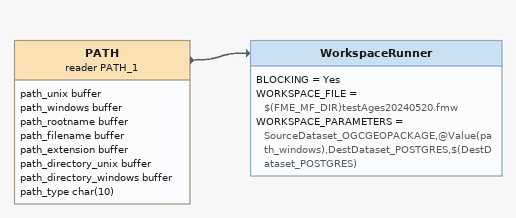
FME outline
PATH (reader PATH_1)
    attributes: path_unix buffer, path_windows buffer, path_rootname buffer, path_filename buffer, path_extension buffer, path_directory_unix buffer, path_directory_windows buffer, path_type char(10)
    -> WorkspaceRunner
WorkspaceRunner
    BLOCKING = Yes
    WORKSPACE_FILE = $(FME_MF_DIR)testAges20240520.fmw
    WORKSPACE_PARAMETERS = SourceDataset_OGCGEOPACKAGE,@Value(path_windows),DestDataset_POSTGRES,$(DestDataset_POSTGRES)
